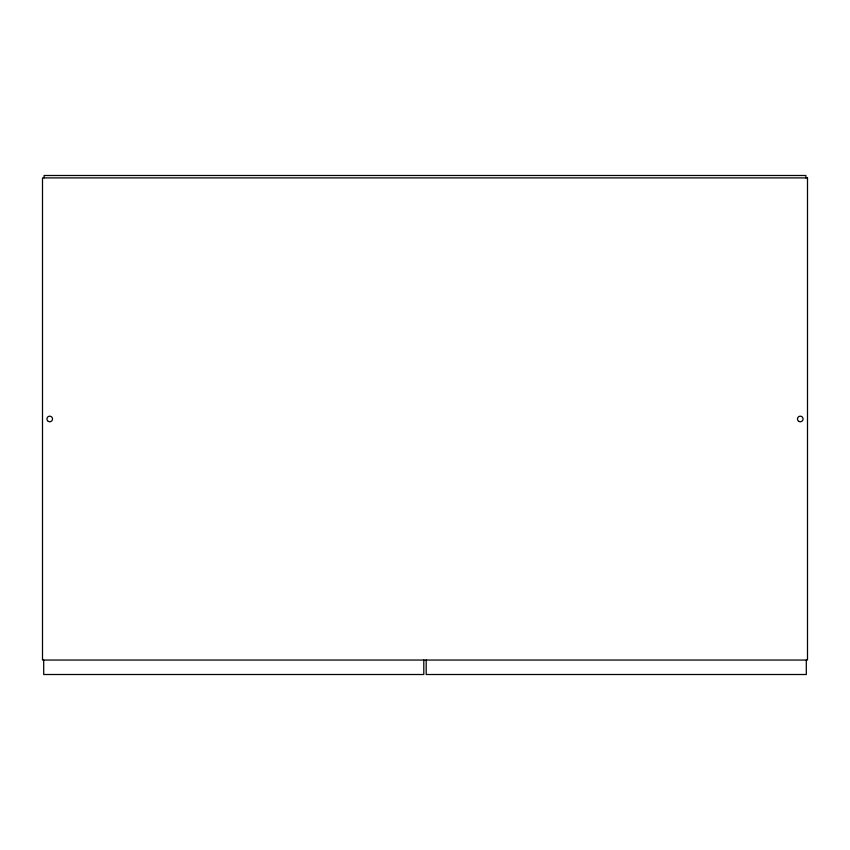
<?xml version="1.0" encoding="UTF-8"?>
<svg xmlns="http://www.w3.org/2000/svg" width="850" height="850" viewBox="0 0 850 850"><rect width="100%" height="100%" fill="white"/><g stroke="black" fill="none" stroke-linecap="round" stroke-linejoin="round"><path stroke-width="1.27" d="M806.299 660.046L806.299 674.507L426.201 674.507L426.201 660.046M805.896 177.905L805.896 175.493L44.104 175.493L44.104 177.905M423.799 660.046L423.799 674.507L43.701 674.507L43.701 660.046M807.5 177.905L42.5 177.905L42.5 660.046L807.5 660.046L807.5 177.905M48.322 421.409A2.816 2.816 0 0 0 52.541 418.976A2.816 2.816 0 0 0 48.322 416.543A2.816 2.816 0 0 0 48.322 421.409M798.862 421.409A2.816 2.816 0 0 0 803.08 418.976A2.816 2.816 0 0 0 798.862 416.543A2.816 2.816 0 0 0 798.862 421.409"/></g></svg>
